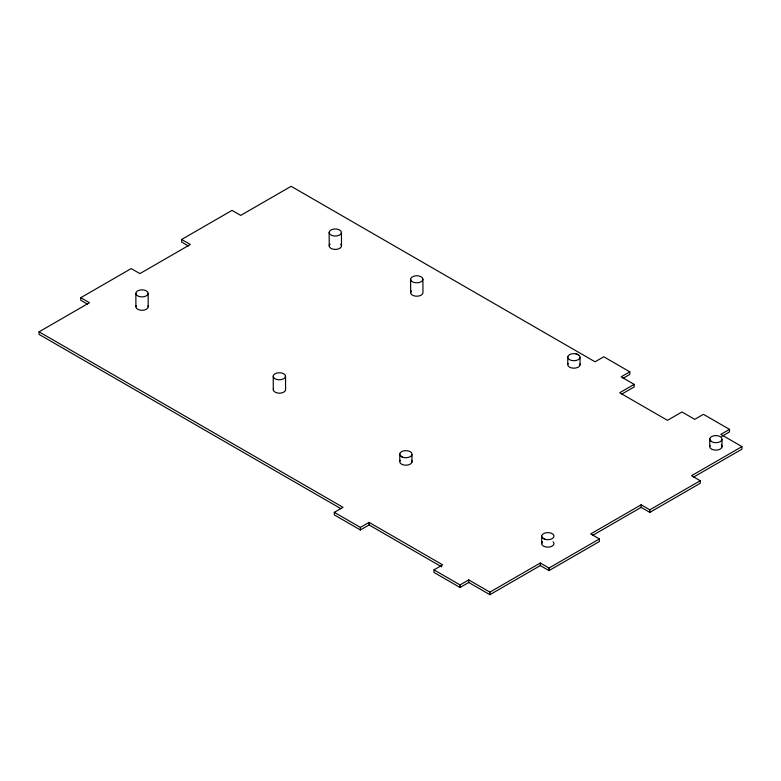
<?xml version="1.0" encoding="UTF-8"?>
<svg xmlns="http://www.w3.org/2000/svg" width="781" height="781" viewBox="0 0 781 781"><rect width="100%" height="100%" fill="white"/><g stroke="black" fill="none" stroke-linecap="round" stroke-linejoin="round"><path stroke-width="1.17" d="M87.54 304.18L80.775 300.265L80.775 297.698L131.208 268.586L139.897 273.604L190.31 244.502L181.622 239.484L181.622 242.051L188.377 245.966M181.622 239.484L232.035 210.382L240.724 215.4L291.128 186.308L595.063 361.798L603.752 356.78L629.828 371.834L629.828 374.402L623.072 378.307M340.897 508.675L39.06 334.395L39.05 331.827L89.473 302.716L80.775 297.698M441.616 566.821L369.081 524.949L360.392 529.967L334.317 514.904L334.317 512.336L343.005 507.318L39.05 331.827M334.317 512.336L360.392 527.39L369.081 522.372L442.671 564.858L433.982 569.876L433.982 572.444L460.058 587.507L468.746 582.489L489.892 594.692L540.325 565.581L549.014 570.599L599.408 541.506L599.408 538.929L590.719 533.911L641.133 504.809L649.821 509.827L700.235 480.725L700.235 483.293L649.821 512.395L641.133 507.377L592.818 535.278M629.828 371.834L621.139 376.852L634.172 384.379L634.172 386.946L621.754 394.122M634.172 384.379L619.684 392.745L667.482 420.334L681.969 411.968L694.729 419.338L703.417 414.32L729.493 429.374L729.493 431.942L721.771 436.403M433.982 569.876L460.058 584.93L468.746 579.912L489.892 592.125L540.325 563.013L549.014 568.031L599.408 538.929M729.493 429.374L720.804 434.392L741.95 446.605L741.95 449.173L693.635 477.064M741.95 446.605L691.536 475.707L700.235 480.725M575.89 353.813L578.536 354.838A6.15 3.544 0 0 1 576.144 360.48A6.15 3.544 0 0 1 567.767 357.249A6.15 3.544 0 0 1 575.89 353.813L578.536 354.838M544.796 539.232L542.531 537.943A6.15 3.544 0 0 1 546.739 532.662A6.15 3.544 0 0 1 553.895 536.742A6.15 3.544 0 0 1 544.796 539.232L542.531 537.943M402.186 457.031L400.223 455.577A6.15 3.544 0 0 1 405.544 450.647A6.15 3.544 0 0 1 411.753 455.225A6.15 3.544 0 0 1 402.186 457.031L400.223 455.577M711.237 441.46L709.841 439.81A6.15 3.544 0 0 1 716.841 435.632A6.15 3.544 0 0 1 721.253 440.855A6.15 3.544 0 0 1 711.237 441.46L709.841 439.81M422.911 279.266A6.15 3.544 -0.3 0 1 413.686 282.371A6.15 3.544 -0.3 0 1 413.686 276.23A6.15 3.544 -0.3 0 1 422.911 279.266L422.97 292.65A6.15 3.544 -0.3 0 1 415.238 296.106A6.15 3.544 -0.3 0 1 411.499 290.913M410.611 279.305L410.679 292.69M341.443 232.494A6.15 3.544 -0.3 0 1 332.218 235.589A6.15 3.544 -0.3 0 1 332.218 229.448A6.15 3.544 -0.3 0 1 341.443 232.494L341.502 245.869M329.143 232.533L329.211 245.908M285.524 376.247A6.15 3.544 -0.3 0 1 276.308 379.351A6.15 3.544 -0.3 0 1 276.308 373.201A6.15 3.544 -0.3 0 1 285.524 376.247L285.592 389.631M273.233 376.286L273.291 389.67M148.136 293.353A6.15 3.544 -0.3 0 1 138.92 296.448A6.15 3.544 -0.3 0 1 138.92 290.307A6.15 3.544 -0.3 0 1 148.136 293.353L148.205 306.728M135.845 293.392L135.914 306.767M722.005 439.381L722.005 446.849M709.744 438.883L709.744 446.351M649.821 509.827L649.821 512.395M641.133 504.809L641.133 507.377M580.049 357.405L580.049 364.873M567.777 356.946L567.777 364.405M549.014 568.031L549.014 570.599M541.692 536.176L541.692 543.635M540.325 563.013L540.325 565.581M489.892 592.125L489.892 594.692M468.746 579.912L468.746 582.489M460.058 584.93L460.058 587.507M411.977 454.62L411.977 462.079M399.774 453.761L399.774 461.229M369.081 522.372L369.081 524.949M360.392 527.39L360.392 529.967M553.143 541.829A6.15 3.544 0 0 1 547.871 547.169A6.15 3.544 0 0 1 542.502 541.858M579.941 363.946A6.15 3.544 0 0 1 573.518 368.183A6.15 3.544 0 0 1 568.09 363.497M721.4 445.043A6.15 3.544 0 0 1 716.245 450.139A6.15 3.544 0 0 1 710.066 445.443M411.528 460.263A6.15 3.544 0 0 1 405.935 465.203A6.15 3.544 0 0 1 400.175 460.331M285.377 388.713A6.15 3.544 -0.3 0 1 279.442 393.194A6.15 3.544 -0.3 0 1 273.506 388.753M340.682 244.102A6.15 3.544 -0.3 0 1 335.352 249.442A6.15 3.544 -0.3 0 1 330.031 244.131M147.99 305.81A6.15 3.544 -0.3 0 1 142.054 310.301A6.15 3.544 -0.3 0 1 136.119 305.849"/></g></svg>
